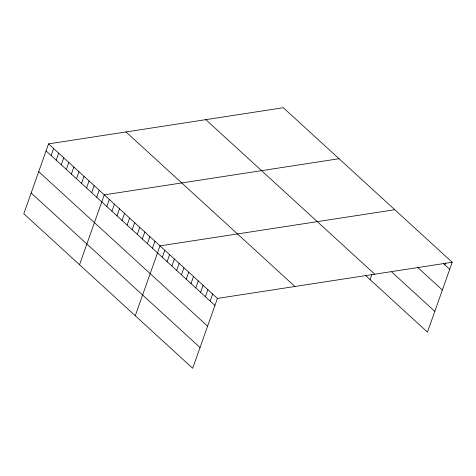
<?xml version="1.0" encoding="UTF-8"?>
<svg xmlns="http://www.w3.org/2000/svg" width="476" height="476" viewBox="0 0 476 476"><rect width="100%" height="100%" fill="white"/><g stroke="black" fill="none" stroke-linecap="round" stroke-linejoin="round"><path stroke-width="0.71" d="M452.2 262.264L283.303 107.719L48.54 143.877L23.8 213.736L192.697 368.281L217.431 298.416L452.2 262.264L427.46 332.123L365.479 275.408M51.116 155.539L53.604 148.512M56.186 160.174L58.673 153.147M61.249 164.809L63.742 157.782M66.319 169.45L68.806 162.423M71.382 174.085L73.875 167.058M76.452 178.72L78.939 171.693M81.521 183.355L84.008 176.328M86.584 187.99L89.071 180.963M91.654 192.631L94.141 185.604M96.717 197.266L99.21 190.239M79.534 264.733L104.274 194.874L339.043 158.716M106.85 206.536L109.343 199.509M111.919 211.171L114.407 204.15M116.989 215.812L119.476 208.785M122.052 220.447L124.539 213.421M127.122 225.083L129.609 218.056M132.185 229.718L134.672 222.691M137.255 234.359L139.742 227.332M142.318 238.994L144.811 231.967M147.387 243.629L149.875 236.602M152.457 248.264L154.944 241.237M135.267 315.737L160.007 245.872L394.777 209.72M162.304 257.278L164.797 250.251M167.094 261.657L169.581 254.63M171.878 266.036L174.365 259.009M176.661 270.416L179.149 263.389M181.445 274.795L183.938 267.768M186.235 279.174L188.722 272.147M191.019 283.553L193.506 276.526M195.803 287.932L198.29 280.905M200.586 292.312L203.079 285.285M205.376 296.691L207.863 289.664M210.16 301.064L212.647 294.043M370.036 279.579L371.75 274.741M444.929 264.912L445.607 262.996M443.329 263.454L449.713 269.291M417.381 267.161L442.371 290.027M391.736 271.98L434.802 311.387M205.834 119.649L374.725 274.194M126.015 131.941L294.906 286.487M48.54 143.877L217.431 298.416M46.053 150.904L214.944 305.443M38.711 171.64L207.601 326.179M31.142 193L200.039 347.545"/></g></svg>
